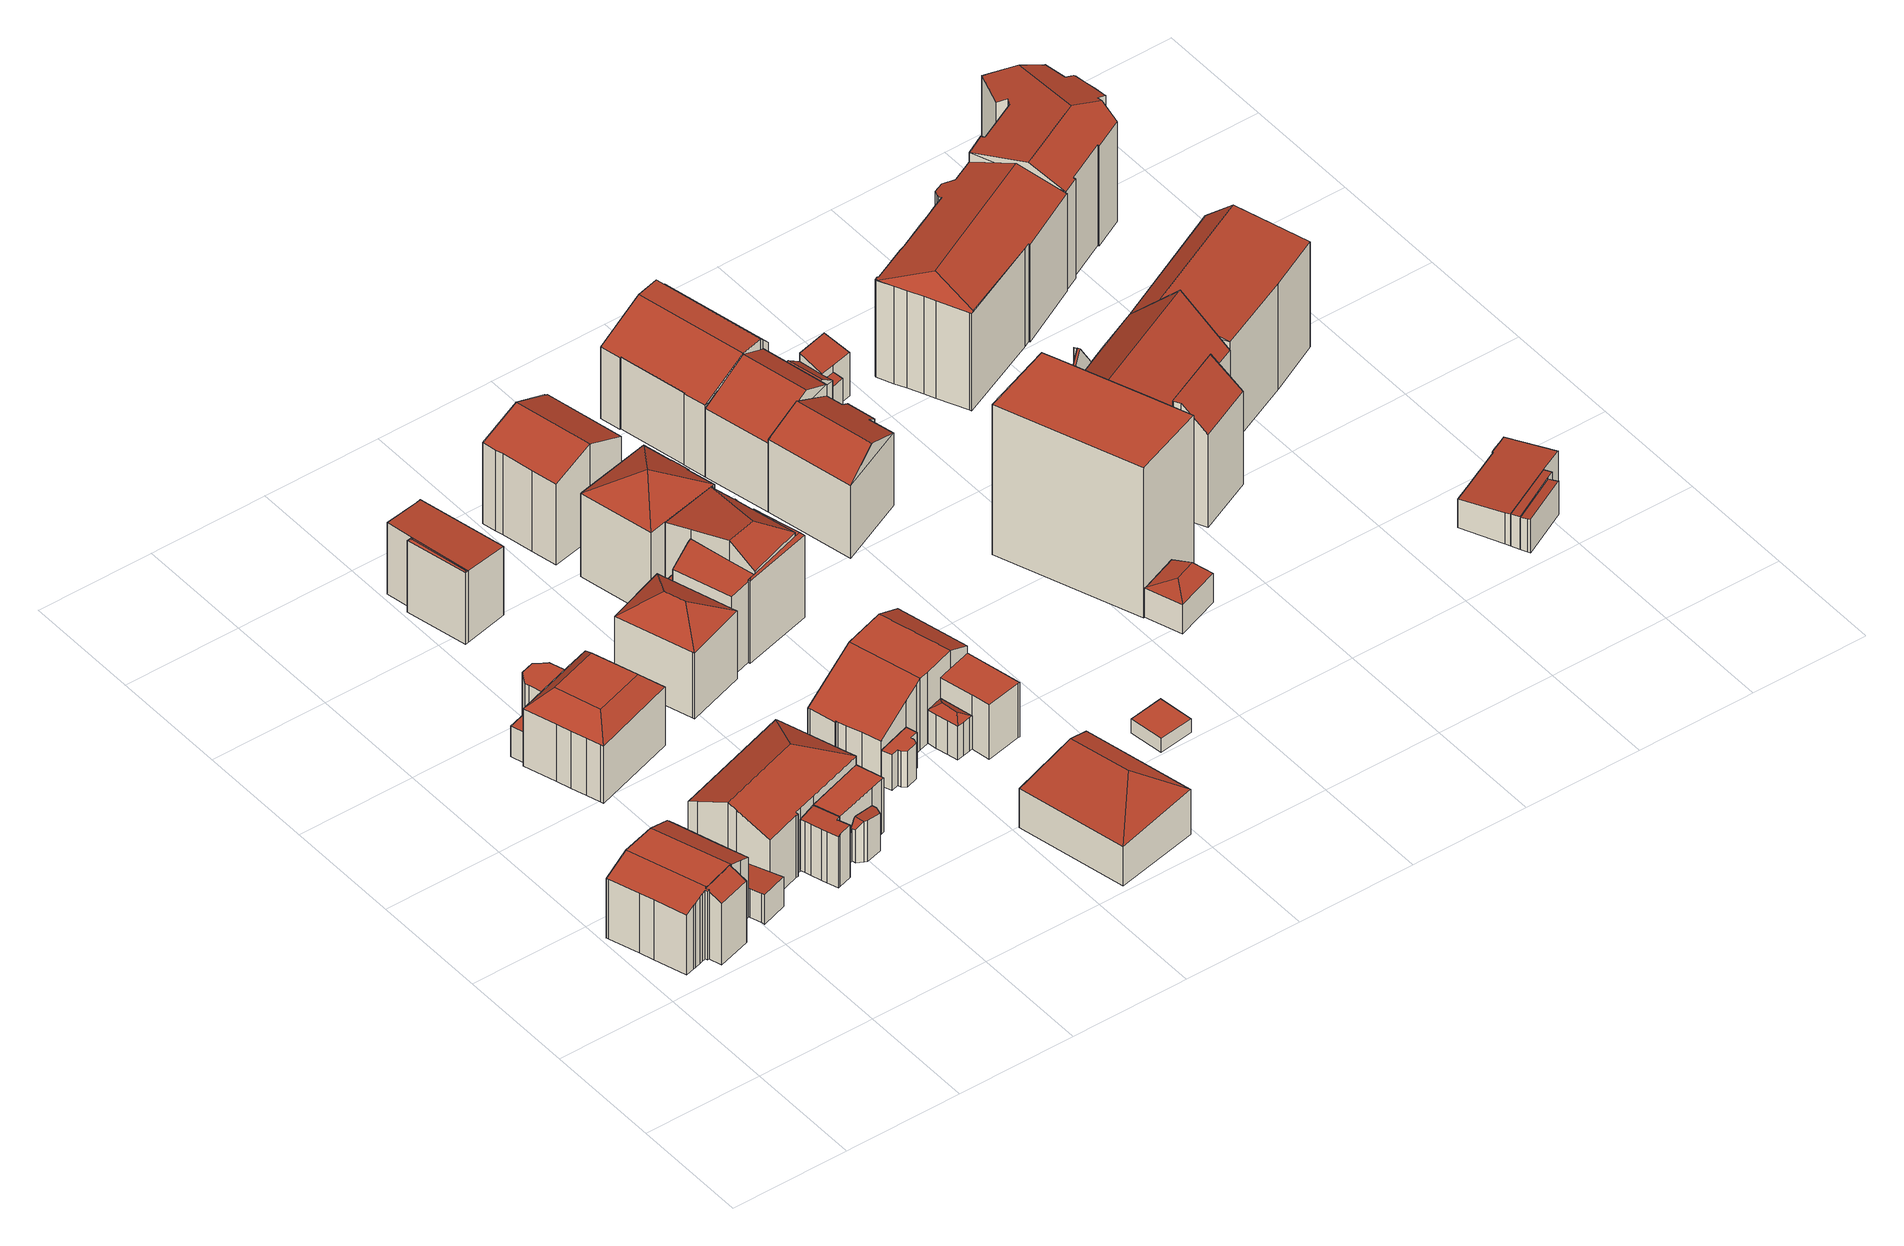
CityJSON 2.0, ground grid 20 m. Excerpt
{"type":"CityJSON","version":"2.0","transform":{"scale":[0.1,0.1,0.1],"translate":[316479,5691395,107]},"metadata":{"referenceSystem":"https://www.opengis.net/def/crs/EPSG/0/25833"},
"CityObjects":{
"building1":{"type":"Building","attributes":{"Gemeindeschluessel":14713000,"Geometrietyp2DReferenz":"3000","function":"31001_9998","roofType":"9999"},"children":["building1-1","building1-2"]},
"building1-1":{"type":"BuildingPart","attributes":{"Dachtyp_tdc":"tdcCutGableRoof","Dachneigung":1.98,"QualitaetDacherkennung":51,"Geometrietyp2DReferenz":"3000","roofType":"9999","measuredHeight":12.99},"parents":["building1"],"geometry":[{"type":"MultiSurface","lod":"2","boundaries":[[[0,1,2,3]],[[1,4,5,2]],[[4,6,7,5]],[[6,8,9,7]],[[8,10,11,9]],[[10,12,13,11]],[[12,14,15,13]],[[14,16,17,15]],[[16,18,19,17]],[[18,20,21,19]],[[20,22,23,21]],[[22,24,25,23]],[[24,26,27,25]],[[26,28,29,27]],[[28,30,31,29]],[[30,32,33,31]],[[32,34,35,33]],[[34,36,37,35]],[[18,16,14,12,10,8,6,4,1,0,38,39,40,41,42,43,44]],[[34,32,30,28,26,24,22,20]],[[44,45,36,34,20,18]],[[46,47,48,49,50,3,2,5,7,9,11,13,15,17,19,21,23,25,27,29,31,33,35,37]],[[40,39,49,48,51]],[[39,38,50,49]],[[38,0,3,50]],[[46,37,36,45,44]],[[46,44,43,42,47]],[[51,41,40]],[[48,47,42,41,51]]],"semantics":{"surfaces":[{"type":"WallSurface"},{"type":"RoofSurface"},{"type":"GroundSurface"},{"type":"ClosureSurface"}],"values":[0,0,0,0,0,0,0,0,0,0,0,0,0,0,0,0,0,0,1,1,1,2,0,0,0,3,3,0,3]}}]},
"building1-2":{"type":"BuildingPart","attributes":{"Dachtyp_tdc":"tdcPolyFlatRoof","Dachneigung":29.65,"QualitaetDacherkennung":28,"Geometrietyp2DReferenz":"3000","roofType":"2100","measuredHeight":12.96},"parents":["building1"],"geometry":[{"type":"MultiSurface","lod":"2","boundaries":[[[52,37,36]],[[52,53,54,37]],[[53,55,56,54]],[[55,51,48,56]],[[57,41,51,55,53,52,45,44,43]],[[37,54,56,48,47,46]],[[42,41,57]],[[47,48,51,41,42]],[[43,42,57]],[[36,45,52]],[[37,46,44,45,36]],[[46,47,42,43,44]]],"semantics":{"surfaces":[{"type":"WallSurface"},{"type":"RoofSurface"},{"type":"GroundSurface"},{"type":"ClosureSurface"}],"values":[0,0,0,0,1,2,0,3,0,0,3,3]}}]},
"building2":{"type":"Building","attributes":{"Dachtyp_tdc":"tdcPolyFlatRoof","Gemeindeschluessel":14713000,"Dachneigung":7.17,"QualitaetDacherkennung":53,"Geometrietyp2DReferenz":"3000","function":"31001_9998","roofType":"2100","measuredHeight":4.05},"geometry":[{"type":"MultiSurface","lod":"2","boundaries":[[[58,59,60,61]],[[59,62,27,60]],[[62,63,25,27]],[[63,58,61,25]],[[63,62,59,58]],[[61,60,27,25]]],"semantics":{"surfaces":[{"type":"WallSurface"},{"type":"RoofSurface"},{"type":"GroundSurface"}],"values":[0,0,0,0,1,2]}}]},
"building3":{"type":"Building","attributes":{"Dachtyp_tdc":"tdcPolyFlatRoof","Gemeindeschluessel":14713000,"Dachneigung":4.42,"QualitaetDacherkennung":64,"Geometrietyp2DReferenz":"3000","function":"31001_9998","roofType":"2100","measuredHeight":3.62},"geometry":[{"type":"MultiSurface","lod":"2","boundaries":[[[64,65,66,67]],[[65,68,69,66]],[[68,70,71,69]],[[70,64,67,71]],[[70,68,65,64]],[[67,66,69,71]]],"semantics":{"surfaces":[{"type":"WallSurface"},{"type":"RoofSurface"},{"type":"GroundSurface"}],"values":[0,0,0,0,1,2]}}]},
"building4":{"type":"Building","attributes":{"Dachtyp_tdc":"tdcPolyFlatRoof","Gemeindeschluessel":14713000,"Dachneigung":4.59,"QualitaetDacherkennung":72,"Geometrietyp2DReferenz":"3000","function":"31001_9998","roofType":"2100","measuredHeight":5.54},"geometry":[{"type":"MultiSurface","lod":"2","boundaries":[[[72,73,74,75]],[[73,76,77,74]],[[73,72,78,79,80,81,82,76]],[[77,83,84,85,86,87,75,74]],[[76,82,83,77]],[[82,81,84,83]],[[81,80,85,84]],[[80,79,86,85]],[[79,78,87,86]],[[78,72,75,87]]],"semantics":{"surfaces":[{"type":"WallSurface"},{"type":"RoofSurface"},{"type":"GroundSurface"}],"values":[0,0,1,2,0,0,0,0,0,0]}}]},
"building5":{"type":"Building","attributes":{"Dachtyp_tdc":"tdcPolyFlatRoof","Gemeindeschluessel":14713000,"Dachneigung":0,"QualitaetDacherkennung":44,"Geometrietyp2DReferenz":"3000","function":"31001_9998","roofType":"1000","measuredHeight":5.7},"geometry":[{"type":"MultiSurface","lod":"2","boundaries":[[[88,89,90,91]],[[89,92,93,90]],[[92,94,95,93]],[[94,96,97,95]],[[96,88,91,97]],[[96,94,92,89,88]],[[91,90,93,95,97]]],"semantics":{"surfaces":[{"type":"WallSurface"},{"type":"RoofSurface"},{"type":"GroundSurface"}],"values":[0,0,0,0,0,1,2]}}]},
"building6":{"type":"Building","attributes":{"Dachtyp_tdc":"tdcPolyFlatRoof","Gemeindeschluessel":14713000,"Dachneigung":5.41,"QualitaetDacherkennung":40,"Geometrietyp2DReferenz":"3000","function":"31001_9998","roofType":"2100","measuredHeight":9.84},"geometry":[{"type":"MultiSurface","lod":"2","boundaries":[[[98,99,100,101]],[[99,102,103,100]],[[102,104,105,103]],[[104,106,107,105]],[[106,108,109,107]],[[108,110,111,109]],[[110,112,113,111]],[[112,114,115,113]],[[114,116,117,115]],[[116,118,119,117]],[[118,98,101,119]],[[118,116,114,112,110,108,106,104,102,99,98]],[[101,100,103,105,107,109,111,113,115,117,119]]],"semantics":{"surfaces":[{"type":"WallSurface"},{"type":"RoofSurface"},{"type":"GroundSurface"}],"values":[0,0,0,0,0,0,0,0,0,0,0,1,2]}}]},
"building7":{"type":"Building","attributes":{"Dachtyp_tdc":"tdcCutTentRoof","Gemeindeschluessel":14713000,"Dachneigung":0.418,"QualitaetDacherkennung":73,"Geometrietyp2DReferenz":"3000","function":"31001_9998","roofType":"9999","measuredHeight":13.81},"geometry":[{"type":"MultiSurface","lod":"2","boundaries":[[[120,121,122,123]],[[121,124,125,122]],[[124,126,127,125]],[[126,128,129,127]],[[128,130,131,129]],[[130,132,133,131]],[[132,134,135,133]],[[134,136,137,135]],[[136,138,139,137]],[[138,140,141,139]],[[140,142,91,141]],[[142,143,97,91]],[[143,120,123,97]],[[128,126,124,144,145]],[[130,128,145,146]],[[140,138,136,134,132,130,146,147]],[[124,121,120,143,142,140,147,144]],[[147,146,145,144]],[[123,122,125,127,129,131,133,135,137,139,141,91,97]]],"semantics":{"surfaces":[{"type":"WallSurface"},{"type":"RoofSurface"},{"type":"GroundSurface"}],"values":[0,0,0,0,0,0,0,0,0,0,0,0,0,1,1,1,1,1,2]}}]},
"building8":{"type":"Building","attributes":{"Gemeindeschluessel":14713000,"Geometrietyp2DReferenz":"3000","function":"31001_9998","roofType":"9999"},"children":["building8-1","building8-2","building8-3"]},
"building8-1":{"type":"BuildingPart","attributes":{"Dachtyp_tdc":"tdcFreeFormRoof","Dachneigung":12,"QualitaetDacherkennung":4,"Geometrietyp2DReferenz":"3000","roofType":"5000","measuredHeight":7.65},"parents":["building8"],"geometry":[{"type":"MultiSurface","lod":"2","boundaries":[[[148,149,150,151]],[[152,153,154,155]],[[153,156,157,154]],[[156,158,159,157]],[[158,160,161,159]],[[160,162,163,161]],[[162,164,165,163]],[[164,148,151,165]],[[160,158,156,153,152,166]],[[166,149,148,164,162,160]],[[151,150,167,155,154,157,159,161,163,165]],[[167,150,149,166]],[[152,155,167,166]]],"semantics":{"surfaces":[{"type":"WallSurface"},{"type":"RoofSurface"},{"type":"GroundSurface"},{"type":"ClosureSurface"}],"values":[0,0,0,0,0,0,0,0,1,1,2,3,3]}}]},
"building8-2":{"type":"BuildingPart","attributes":{"Dachtyp_tdc":"tdcFreeFormRoof","Dachneigung":25.19,"QualitaetDacherkennung":29,"Geometrietyp2DReferenz":"3000","roofType":"5000","measuredHeight":14.88},"parents":["building8"],"geometry":[{"type":"MultiSurface","lod":"2","boundaries":[[[168,169,170,171]],[[169,172,173,170]],[[172,174,175,173]],[[174,176,177,175]],[[176,178,179,177]],[[178,180,181,179]],[[180,182,183,181]],[[182,184,185,183]],[[184,186,187,185]],[[186,188,189,187]],[[188,190,191,189]],[[190,192,193,191]],[[192,194,195,193]],[[194,196,197,195]],[[198,168,171,199,200]],[[194,192,190,188,201]],[[188,186,184,182,201]],[[182,180,178,176,174,172,169,168,198,196,194,201]],[[171,170,173,175,177,179,181,183,185,187,189,191,193,195,199]],[[200,197,196,198]],[[200,199,195,197]]],"semantics":{"surfaces":[{"type":"WallSurface"},{"type":"RoofSurface"},{"type":"GroundSurface"},{"type":"ClosureSurface"}],"values":[0,0,0,0,0,0,0,0,0,0,0,0,0,0,0,1,1,1,2,0,3]}}]},
"building8-3":{"type":"BuildingPart","attributes":{"Dachtyp_tdc":"tdcPolyFlatRoof","Dachneigung":0,"QualitaetDacherkennung":47,"Geometrietyp2DReferenz":"3000","roofType":"1000","measuredHeight":10.13},"parents":["building8"],"geometry":[{"type":"MultiSurface","lod":"2","boundaries":[[[202,200,199,150,149]],[[197,203,204,195]],[[203,205,206,204]],[[205,207,152,155,206]],[[207,205,203,197,200,202]],[[150,199,195,204,206,155,167]],[[195,199,200,197]],[[149,166,152,207,202]],[[149,150,167,166]],[[166,167,155,152]]],"semantics":{"surfaces":[{"type":"WallSurface"},{"type":"RoofSurface"},{"type":"GroundSurface"},{"type":"ClosureSurface"}],"values":[0,0,0,0,1,2,3,0,3,3]}}]},
"building9":{"type":"Building","attributes":{"Dachtyp_tdc":"tdcPolyFlatRoof","Gemeindeschluessel":14713000,"Dachneigung":0,"QualitaetDacherkennung":51,"Geometrietyp2DReferenz":"3000","function":"31001_9998","roofType":"1000","measuredHeight":10.09},"geometry":[{"type":"MultiSurface","lod":"2","boundaries":[[[208,209,97,123]],[[209,210,95,97]],[[210,211,212,95]],[[211,213,214,212]],[[213,215,216,214]],[[215,217,218,216]],[[217,219,220,218]],[[219,221,222,220]],[[221,208,123,222]],[[221,219,217,215,213,211,210,209,208]],[[123,97,95,212,214,216,218,220,222]]],"semantics":{"surfaces":[{"type":"WallSurface"},{"type":"RoofSurface"},{"type":"GroundSurface"}],"values":[0,0,0,0,0,0,0,0,0,1,2]}}]},
"building10":{"type":"Building","attributes":{"Dachtyp_tdc":"tdcFreeFormRoof","Gemeindeschluessel":14713000,"Dachneigung":18.76,"QualitaetDacherkennung":30,"Geometrietyp2DReferenz":"3000","function":"31001_9998","roofType":"5000","measuredHeight":6.12},"geometry":[{"type":"MultiSurface","lod":"2","boundaries":[[[223,224,225,226]],[[224,227,228,225]],[[227,229,230,228]],[[229,231,232,230]],[[231,223,226,232]],[[233,231,229]],[[227,233,229]],[[227,234,233]],[[234,227,224]],[[234,224,223]],[[233,234,223,231]],[[226,225,228,230,232]]],"semantics":{"surfaces":[{"type":"WallSurface"},{"type":"RoofSurface"},{"type":"GroundSurface"}],"values":[0,0,0,0,0,1,1,1,1,1,1,2]}}]},
"building11":{"type":"Building","attributes":{"Gemeindeschluessel":14713000,"Geometrietyp2DReferenz":"3000","function":"31001_9998","roofType":"9999"},"children":["building11-1","building11-2"]},
"building11-1":{"type":"BuildingPart","attributes":{"Dachtyp_tdc":"tdcFreeFormRoof","Dachneigung":27.28,"QualitaetDacherkennung":45,"Geometrietyp2DReferenz":"3000","roofType":"5000","measuredHeight":13.55},"parents":["building11"],"geometry":[{"type":"MultiSurface","lod":"2","boundaries":[[[235,236,237,238]],[[236,239,240,237]],[[239,241,242,240]],[[243,241,239]],[[244,243,239,236]],[[244,236,235]],[[243,244,235,241]],[[238,237,240,242]],[[238,242,241,235]]],"semantics":{"surfaces":[{"type":"WallSurface"},{"type":"RoofSurface"},{"type":"GroundSurface"},{"type":"ClosureSurface"}],"values":[0,0,0,1,1,1,1,2,3]}}]},
"building11-2":{"type":"BuildingPart","attributes":{"Dachtyp_tdc":"tdcPolyFlatRoof","Dachneigung":4.17,"QualitaetDacherkennung":55,"Geometrietyp2DReferenz":"3000","roofType":"2100","measuredHeight":13.34},"parents":["building11"],"geometry":[{"type":"MultiSurface","lod":"2","boundaries":[[[245,246,242,241]],[[245,247,248,246]],[[247,249,250,248]],[[249,251,252,250]],[[251,235,238,252]],[[251,249,247,245,241,235]],[[238,242,246,248,250,252]],[[241,242,238,235]]],"semantics":{"surfaces":[{"type":"WallSurface"},{"type":"RoofSurface"},{"type":"GroundSurface"},{"type":"ClosureSurface"}],"values":[0,0,0,0,0,1,2,3]}}]},
"building12":{"type":"Building","attributes":{"Dachtyp_tdc":"tdcHipRoof","Gemeindeschluessel":14713000,"Dachneigung":34.75,"QualitaetDacherkennung":50,"Geometrietyp2DReferenz":"3000","function":"31001_9998","roofType":"3200","measuredHeight":15.74},"geometry":[{"type":"MultiSurface","lod":"2","boundaries":[[[253,254,255,256]],[[254,257,258,255]],[[257,259,260,258]],[[259,261,262,260]],[[261,263,264,262]],[[263,265,266,264]],[[265,253,256,266]],[[261,259,267]],[[253,265,268]],[[259,257,254,253,268,267]],[[265,263,261,267,268]],[[256,255,258,260,262,264,266]]],"semantics":{"surfaces":[{"type":"WallSurface"},{"type":"RoofSurface"},{"type":"GroundSurface"}],"values":[0,0,0,0,0,0,0,1,1,1,1,2]}}]},
"building13":{"type":"Building","attributes":{"Gemeindeschluessel":14713000,"Geometrietyp2DReferenz":"3000","function":"31001_9998","roofType":"9999"},"children":["building13-1","building13-2"]},
"building13-1":{"type":"BuildingPart","attributes":{"Dachtyp_tdc":"tdcPolyFlatRoof","Dachneigung":0,"QualitaetDacherkennung":39,"Geometrietyp2DReferenz":"3000","roofType":"1000","measuredHeight":6.63},"parents":["building13"],"geometry":[{"type":"MultiSurface","lod":"2","boundaries":[[[269,270,271,272]],[[270,273,274,271]],[[273,275,276,274]],[[275,277,278,276]],[[277,279,280,278]],[[279,281,282,280]],[[281,283,284,282]],[[283,285,286,284]],[[285,287,288,286]],[[287,285,283,281,279,277,275,273,270,269]],[[272,271,274,276,278,280,282,284,286,288]],[[272,288,287,269]]],"semantics":{"surfaces":[{"type":"WallSurface"},{"type":"RoofSurface"},{"type":"GroundSurface"},{"type":"ClosureSurface"}],"values":[0,0,0,0,0,0,0,0,0,1,2,3]}}]},
"building13-2":{"type":"BuildingPart","attributes":{"Dachtyp_tdc":"tdcCutGableRoof","Dachneigung":27.9,"QualitaetDacherkennung":28,"Geometrietyp2DReferenz":"3000","roofType":"9999","measuredHeight":13.42},"parents":["building13"],"geometry":[{"type":"MultiSurface","lod":"2","boundaries":[[[289,290,269,272,291]],[[292,293,294,288,287]],[[293,295,296,294]],[[295,297,298,296]],[[297,299,300,298]],[[299,301,302,300]],[[301,303,304,302]],[[303,305,306,304]],[[305,307,308,306]],[[307,309,310,308]],[[309,311,312,310]],[[311,313,314,312]],[[313,315,316,314]],[[315,317,318,316]],[[317,319,320,318]],[[319,289,291,320]],[[307,305,303,301,299,297,295,293,292,290,289,319]],[[315,313,311,309]],[[319,317,315,309,307]],[[291,272,288,294,296,298,300,302,304,306,308,310,312,314,316,318,320]],[[292,287,269,290]],[[287,288,272,269]]],"semantics":{"surfaces":[{"type":"WallSurface"},{"type":"RoofSurface"},{"type":"GroundSurface"},{"type":"ClosureSurface"}],"values":[0,0,0,0,0,0,0,0,0,0,0,0,0,0,0,0,1,1,1,2,0,3]}}]},
"building14":{"type":"Building","attributes":{"Dachtyp_tdc":"tdcHipAndGableRoof","Gemeindeschluessel":14713000,"Dachneigung":10.19,"QualitaetDacherkennung":15,"Geometrietyp2DReferenz":"3000","function":"31001_9998","roofType":"5000","measuredHeight":9.3},"geometry":[{"type":"MultiSurface","lod":"2","boundaries":[[[321,322,323,324]],[[322,325,326,323]],[[325,327,328,326]],[[327,321,324,328]],[[325,322,329]],[[321,327,330]],[[322,321,330,329]],[[327,325,329,330]],[[324,323,326,328]]],"semantics":{"surfaces":[{"type":"WallSurface"},{"type":"RoofSurface"},{"type":"GroundSurface"}],"values":[0,0,0,0,1,0,1,1,2]}}]},
"building15":{"type":"Building","attributes":{"Gemeindeschluessel":14713000,"Geometrietyp2DReferenz":"3000","function":"31001_9998","roofType":"9999"},"children":["building15-1","building15-2"]},
"building15-1":{"type":"BuildingPart","attributes":{"Dachtyp_tdc":"tdcFreeFormRoof","Dachneigung":33.8,"QualitaetDacherkennung":26,"Geometrietyp2DReferenz":"3000","roofType":"5000","measuredHeight":7.21},"parents":["building15"],"geometry":[{"type":"MultiSurface","lod":"2","boundaries":[[[331,332,333,334]],[[332,335,336,333]],[[335,337,338,336]],[[337,339,340,338]],[[341,342,343,344]],[[342,345,346,343]],[[345,331,334,346]],[[341,339,347,348]],[[339,337,347]],[[337,335,332,331,348,347]],[[331,345,342,341,348]],[[334,333,336,338,340,344,343,346]],[[344,340,339,341]]],"semantics":{"surfaces":[{"type":"WallSurface"},{"type":"RoofSurface"},{"type":"GroundSurface"},{"type":"ClosureSurface"}],"values":[0,0,0,0,0,0,0,1,1,1,1,2,3]}}]},
"building15-2":{"type":"BuildingPart","attributes":{"Dachtyp_tdc":"tdcPolyFlatRoof","Dachneigung":0,"QualitaetDacherkennung":55,"Geometrietyp2DReferenz":"3000","roofType":"1000","measuredHeight":10.14},"parents":["building15"],"geometry":[{"type":"MultiSurface","lod":"2","boundaries":[[[349,350,351,352]],[[350,353,354,351]],[[353,355,356,354]],[[355,357,341,344,356]],[[358,349,352,340,339]],[[358,357,355,353,350,349]],[[352,351,354,356,344,340]],[[339,341,357,358]],[[339,340,344,341]]],"semantics":{"surfaces":[{"type":"WallSurface"},{"type":"RoofSurface"},{"type":"GroundSurface"},{"type":"ClosureSurface"}],"values":[0,0,0,0,0,1,2,0,3]}}]},
"building16":{"type":"Building","attributes":{"Gemeindeschluessel":14713000,"Geometrietyp2DReferenz":"3000","function":"31001_9998","roofType":"9999"},"children":["building16-1","building16-2","building16-3","building16-4","building16-5"]},
"building16-1":{"type":"BuildingPart","attributes":{"Dachtyp_tdc":"tdcHipAndGableRoof","Dachneigung":16.3,"QualitaetDacherkennung":40,"Geometrietyp2DReferenz":"3000","roofType":"5000","measuredHeight":18.82},"parents":["building16"],"geometry":[{"type":"MultiSurface","lod":"2","boundaries":[[[359,360,361,362,363]],[[364,365,366,367]],[[364,368,369,367]],[[368,370,371,369]],[[370,372,373,371]],[[372,374,375,373]],[[374,376,377,378,375]],[[379,376,374,372,370,368,364,365,364,380]],[[364,360,359,381,380]],[[381,382,379,380]],[[362,361,367,366,367,369,371,373,375,378,383,384,385]],[[367,361,360,364]],[[386,377,376,379]],[[386,383,378,377]],[[382,387,386,379]],[[387,388,384,383,386]],[[389,388,387,382,381]],[[385,384,388,389]],[[359,363,389,381]],[[385,389,363,362]]],"semantics":{"surfaces":[{"type":"WallSurface"},{"type":"RoofSurface"},{"type":"GroundSurface"},{"type":"ClosureSurface"}],"values":[0,0,0,0,0,0,0,1,1,1,2,3,0,3,0,3,0,3,0,3]}}]},
"building16-2":{"type":"BuildingPart","attributes":{"Dachtyp_tdc":"tdcPolyFlatRoof","Dachneigung":0,"QualitaetDacherkennung":1,"Geometrietyp2DReferenz":"3000","roofType":"1000","measuredHeight":11.44},"parents":["building16"],"geometry":[{"type":"MultiSurface","lod":"2","boundaries":[[[390,391,392,393]],[[391,394,395,392]],[[394,396,397,395]],[[396,398,399,397]],[[398,396,394,391,390]],[[393,392,395,397,399]],[[393,399,398,390]]],"semantics":{"surfaces":[{"type":"WallSurface"},{"type":"RoofSurface"},{"type":"GroundSurface"},{"type":"ClosureSurface"}],"values":[0,0,0,0,1,2,3]}}]},
"building16-3":{"type":"BuildingPart","attributes":{"Dachtyp_tdc":"tdcPolyFlatRoof","Dachneigung":0,"QualitaetDacherkennung":15,"Geometrietyp2DReferenz":"3000","roofType":"1000","measuredHeight":15.01},"parents":["building16"],"geometry":[{"type":"MultiSurface","lod":"2","boundaries":[[[400,401,402,403]],[[401,404,390,393,402]],[[405,363,362,399,398]],[[405,404,401,400,388,389,363]],[[362,385,384,403,402,393,399]],[[384,385,389,388]],[[385,362,363,389]],[[384,388,400,403]],[[398,390,404,405]],[[398,399,393,390]]],"semantics":{"surfaces":[{"type":"WallSurface"},{"type":"RoofSurface"},{"type":"GroundSurface"},{"type":"ClosureSurface"}],"values":[0,0,0,1,2,3,3,3,0,3]}}]},
"building16-4":{"type":"BuildingPart","attributes":{"Dachtyp_tdc":"tdcFreeFormRoof","Dachneigung":51.37,"QualitaetDacherkennung":30,"Geometrietyp2DReferenz":"3000","roofType":"5000","measuredHeight":15.9},"parents":["building16"],"geometry":[{"type":"MultiSurface","lod":"2","boundaries":[[[406,407,400,403,408]],[[377,409,410,378]],[[409,411,412,410]],[[411,406,408,412]],[[413,414,411,409]],[[413,409,377]],[[414,413,377,386]],[[415,414,386,387,407]],[[415,407,406]],[[414,415,406,411]],[[408,403,384,383,378,410,412]],[[388,400,407,387]],[[383,384,388,387,386]],[[388,384,403,400]],[[378,383,386,377]]],"semantics":{"surfaces":[{"type":"WallSurface"},{"type":"RoofSurface"},{"type":"GroundSurface"},{"type":"ClosureSurface"}],"values":[0,0,0,0,1,1,1,1,1,1,2,0,3,3,3]}}]},
"building16-5":{"type":"BuildingPart","attributes":{"Dachtyp_tdc":"tdcTentRoof","Dachneigung":28.57,"QualitaetDacherkennung":69,"Geometrietyp2DReferenz":"3000","roofType":"3500","measuredHeight":19.18},"parents":["building16"],"geometry":[{"type":"MultiSurface","lod":"2","boundaries":[[[416,417,418,419]],[[417,420,421,418]],[[420,422,423,421]],[[422,424,425,423]],[[424,426,427,425]],[[426,428,429,427]],[[428,430,366,429]],[[430,365,366]],[[431,361,360]],[[431,432,433,361]],[[432,434,435,433]],[[434,416,419,435]],[[417,416,434,436]],[[428,426,424,422,420,417,436]],[[432,431,430,428,436]],[[434,432,436]],[[419,418,421,423,425,427,429,366,367,361,433,435]],[[360,364,365,430,431]],[[360,361,367,364]],[[367,366,365,364]]],"semantics":{"surfaces":[{"type":"WallSurface"},{"type":"RoofSurface"},{"type":"GroundSurface"},{"type":"ClosureSurface"}],"values":[0,0,0,0,0,0,0,0,0,0,0,0,1,1,1,1,2,0,3,3]}}]},
"building17":{"type":"Building","attributes":{"Dachtyp_tdc":"tdcGableRoof","Gemeindeschluessel":14713000,"Dachneigung":21.09,"QualitaetDacherkennung":55,"Geometrietyp2DReferenz":"3000","function":"31001_9998","roofType":"3100","measuredHeight":17.83},"geometry":[{"type":"MultiSurface","lod":"2","boundaries":[[[437,438,439,440]],[[438,441,442,439]],[[441,443,444,442]],[[443,445,446,444]],[[445,447,448,446]],[[447,449,450,448]],[[449,451,452,450]],[[451,453,454,452]],[[453,455,456,454]],[[455,457,458,456]],[[457,437,440,458]],[[453,451,449,447,445,443]],[[443,441,438,437,457,455,453]],[[440,439,442,444,446,448,450,452,454,456,458]]],"semantics":{"surfaces":[{"type":"WallSurface"},{"type":"RoofSurface"},{"type":"GroundSurface"}],"values":[0,0,0,0,0,0,0,0,0,0,0,1,1,2]}}]},
"building18":{"type":"Building","attributes":{"Dachtyp_tdc":"tdcPolyFlatRoof","Gemeindeschluessel":14713000,"Dachneigung":0,"QualitaetDacherkennung":88,"Geometrietyp2DReferenz":"3000","function":"31001_9998","roofType":"1000","measuredHeight":2.59},"geometry":[{"type":"MultiSurface","lod":"2","boundaries":[[[459,460,461,462]],[[460,463,464,461]],[[463,465,466,464]],[[465,459,462,466]],[[465,463,460,459]],[[462,461,464,466]]],"semantics":{"surfaces":[{"type":"WallSurface"},{"type":"RoofSurface"},{"type":"GroundSurface"}],"values":[0,0,0,0,1,2]}}]},
"building19":{"type":"Building","attributes":{"Dachtyp_tdc":"tdcFreeFormRoof","Gemeindeschluessel":14713000,"Dachneigung":26.69,"QualitaetDacherkennung":45,"Geometrietyp2DReferenz":"3000","function":"31001_9998","roofType":"5000","measuredHeight":16.65},"geometry":[{"type":"MultiSurface","lod":"2","boundaries":[[[467,468,469,470]],[[468,471,472,469]],[[471,473,474,472]],[[473,475,476,474]],[[475,477,478,476]],[[477,479,480,478]],[[479,481,482,480]],[[481,483,484,482]],[[483,467,470,484]],[[481,485,486,483]],[[485,479,477,475,473,471,468,467,486]],[[481,479,485]],[[467,483,486]],[[470,469,472,474,476,478,480,482,484]]],"semantics":{"surfaces":[{"type":"WallSurface"},{"type":"RoofSurface"},{"type":"GroundSurface"}],"values":[0,0,0,0,0,0,0,0,0,1,1,0,0,2]}}]},
"building20":{"type":"Building","attributes":{"Dachtyp_tdc":"tdcGableRoof","Gemeindeschluessel":14713000,"Dachneigung":29.22,"QualitaetDacherkennung":64,"Geometrietyp2DReferenz":"3000","function":"31001_9998","roofType":"3100","measuredHeight":17.35},"geometry":[{"type":"MultiSurface","lod":"2","boundaries":[[[487,488,470,489]],[[488,490,484,470]],[[490,491,492,484]],[[491,487,489,492]],[[490,488,493]],[[487,491,494]],[[488,487,494,493]],[[491,490,493,494]],[[489,470,484,492]]],"semantics":{"surfaces":[{"type":"WallSurface"},{"type":"RoofSurface"},{"type":"GroundSurface"}],"values":[0,0,0,0,0,0,1,1,2]}}]},
"building21":{"type":"Building","attributes":{"Dachtyp_tdc":"tdcFreeFormRoof","Gemeindeschluessel":14713000,"Dachneigung":27.8,"QualitaetDacherkennung":57,"Geometrietyp2DReferenz":"3000","function":"31001_9998","roofType":"5000","measuredHeight":17.81},"geometry":[{"type":"MultiSurface","lod":"2","boundaries":[[[495,496,497,498]],[[496,499,500,497]],[[499,501,489,500]],[[501,502,503,489]],[[502,504,505,503]],[[504,506,492,505]],[[506,507,508,492]],[[507,509,510,508]],[[509,511,512,510]],[[511,513,514,512]],[[513,515,516,514]],[[515,517,518,516]],[[517,519,520,518]],[[519,495,498,520]],[[521,522,523,524,525,526]],[[506,527,528,515,513,529,530,507]],[[527,526,525,528]],[[517,515,528]],[[496,495,524,523]],[[499,496,523,522]],[[501,499,522,521]],[[502,501,521,526]],[[504,527,506]],[[504,502,526,527]],[[509,507,530]],[[511,509,530,529]],[[511,529,513]],[[495,519,525,524]],[[519,517,528,525]],[[498,497,500,489,503,505,492,508,510,512,514,516,518,520]]],"semantics":{"surfaces":[{"type":"WallSurface"},{"type":"RoofSurface"},{"type":"GroundSurface"}],"values":[0,0,0,0,0,0,0,0,0,0,0,0,0,0,1,1,1,0,0,0,0,0,0,0,0,0,0,0,0,2]}}]},
"building22":{"type":"Building","attributes":{"Gemeindeschluessel":14713000,"Dachneigung":77.04,"Dachorientierung":69.56,"MittlereTraufHoehe":112.97,"QualitaetDacherkennung":80,"ObjektHoehe":6.05,"BodenHoehe":107.54,"Geometrietyp2DReferenz":"3000","AbsoluteHoehe":113.59,"Dachflaeche":50.34,"function":"31001_9998","roofType":"5000","measuredHeight":6.05,"storeysAboveGround":2},"geometry":[{"type":"MultiSurface","lod":"2","boundaries":[[[531,532,533,534]],[[532,535,536,533]],[[535,537,538,536]],[[537,539,540,538]],[[539,541,542,540]],[[541,531,534,542]],[[543,537,535,532,531]],[[543,531,541]],[[543,541,539,537]],[[534,533,536,538,540,542]]],"semantics":{"surfaces":[{"type":"WallSurface"},{"type":"RoofSurface"},{"type":"GroundSurface"}],"values":[0,0,0,0,0,0,1,1,1,2]}}]},
"building23":{"type":"Building","attributes":{"Dachtyp_tdc":"tdcPolyFlatRoof","Gemeindeschluessel":14713000,"Dachneigung":0,"QualitaetDacherkennung":65,"Geometrietyp2DReferenz":"3000","function":"31001_9998","roofType":"1000","measuredHeight":27.89},"geometry":[{"type":"MultiSurface","lod":"2","boundaries":[[[544,545,546,547]],[[545,548,549,546]],[[548,550,551,549]],[[550,552,553,551]],[[552,554,555,553]],[[554,544,547,555]],[[554,552,550,548,545,544]],[[547,546,549,551,553,555]]],"semantics":{"surfaces":[{"type":"WallSurface"},{"type":"RoofSurface"},{"type":"GroundSurface"}],"values":[0,0,0,0,0,0,1,2]}}]},
"building24":{"type":"Building","attributes":{"Gemeindeschluessel":14713000,"Geometrietyp2DReferenz":"3000","function":"31001_9998","roofType":"9999"},"children":["building24-1","building24-2"]},
"building24-1":{"type":"BuildingPart","attributes":{"Dachtyp_tdc":"tdcGableRoof","Dachneigung":37.23,"QualitaetDacherkennung":61,"Geometrietyp2DReferenz":"3000","roofType":"3100","measuredHeight":9.6},"parents":["building24"],"geometry":[{"type":"MultiSurface","lod":"2","boundaries":[[[556,557,558,559]],[[560,561,562,563]],[[561,564,565,562]],[[564,566,567,565]],[[566,556,559,567]],[[568,569,570,571,572]],[[557,571,570,573,574]],[[557,574,560]],[[560,574,573,561]],[[561,573,570,569,564]],[[556,572,571,557]],[[566,568,572,556]],[[564,569,568,566]],[[559,558,563,562,565,567]],[[563,558,557,560]]],"semantics":{"surfaces":[{"type":"WallSurface"},{"type":"RoofSurface"},{"type":"GroundSurface"},{"type":"ClosureSurface"}],"values":[0,0,0,0,0,1,1,0,0,0,0,0,0,2,3]}}]},
"building24-2":{"type":"BuildingPart","attributes":{"Dachtyp_tdc":"tdcPolyFlatRoof","Dachneigung":17.03,"QualitaetDacherkennung":48,"Geometrietyp2DReferenz":"3000","roofType":"2100","measuredHeight":9.4},"parents":["building24"],"geometry":[{"type":"MultiSurface","lod":"2","boundaries":[[[575,576,577,578]],[[576,579,560,563,577]],[[580,581,582,558,557]],[[581,575,578,582]],[[581,580,579,576,575]],[[578,577,563,558,582]],[[557,560,579,580]],[[557,558,563,560]]],"semantics":{"surfaces":[{"type":"WallSurface"},{"type":"RoofSurface"},{"type":"GroundSurface"},{"type":"ClosureSurface"}],"values":[0,0,0,0,1,2,0,3]}}]},
"building25":{"type":"Building","attributes":{"Dachtyp_tdc":"tdcPolyFlatRoof","Gemeindeschluessel":14713000,"Dachneigung":11.1,"QualitaetDacherkennung":32,"Geometrietyp2DReferenz":"3000","function":"31001_9998","roofType":"2100","measuredHeight":6.71},"geometry":[{"type":"MultiSurface","lod":"2","boundaries":[[[583,584,585,586]],[[584,587,588,585]],[[587,589,590,588]],[[589,583,586,590]],[[589,587,584,583]],[[586,585,588,590]]],"semantics":{"surfaces":[{"type":"WallSurface"},{"type":"RoofSurface"},{"type":"GroundSurface"}],"values":[0,0,0,0,1,2]}}]},
"building26":{"type":"Building","attributes":{"name":"Deutsches Zentrum für barrierefreies Lesen","Gemeindeschluessel":14713000,"Geometrietyp2DReferenz":"3000","function":"31001_9998","roofType":"9999"},"children":["building26-1","building26-2","building26-3"]},
"building26-1":{"type":"BuildingPart","attributes":{"Dachtyp_tdc":"tdcFreeFormRoof","Dachneigung":55.95,"QualitaetDacherkennung":2,"Geometrietyp2DReferenz":"3000","roofType":"5000","measuredHeight":23.46},"parents":["building26"],"geometry":[{"type":"MultiSurface","lod":"2","boundaries":[[[591,592,593,594]],[[592,595,596,593]],[[597,598,599,600]],[[598,601,602,599]],[[601,591,594,602]],[[597,603,604,605,598]],[[592,591,601,605,604,606,595]],[[601,598,605]],[[594,593,596,600,599,602]],[[597,600,596,595]],[[606,604,603]],[[595,606,603,597]]],"semantics":{"surfaces":[{"type":"WallSurface"},{"type":"RoofSurface"},{"type":"GroundSurface"},{"type":"ClosureSurface"}],"values":[0,0,0,0,0,1,1,0,2,3,0,3]}}]},
"building26-2":{"type":"BuildingPart","attributes":{"Dachtyp_tdc":"tdcGableRoof","Dachneigung":44.35,"QualitaetDacherkennung":55,"Geometrietyp2DReferenz":"3000","roofType":"3100","measuredHeight":26.07},"parents":["building26"],"geometry":[{"type":"MultiSurface","lod":"2","boundaries":[[[607,608,609,610]],[[608,611,612,609]],[[611,613,597,600,612]],[[614,615,616,596,595]],[[615,617,618,616]],[[617,619,620,618]],[[619,621,622,620]],[[621,623,624,622]],[[617,615,614,606,603,613,611]],[[611,608,607,625,623,621,619,617]],[[624,626,610,609,612,600,596,616,618,620,622]],[[626,624,623,625]],[[607,610,626,625]],[[614,595,606]],[[603,597,613]],[[595,596,600,597]],[[606,595,597,603]]],"semantics":{"surfaces":[{"type":"WallSurface"},{"type":"RoofSurface"},{"type":"GroundSurface"},{"type":"ClosureSurface"}],"values":[0,0,0,0,0,0,0,0,1,1,2,3,3,0,0,3,3]}}]},
"building26-3":{"type":"BuildingPart","attributes":{"Dachtyp_tdc":"tdcPolyFlatRoof","Dachneigung":43.33,"QualitaetDacherkennung":45,"Geometrietyp2DReferenz":"3000","roofType":"2100","measuredHeight":22.17},"parents":["building26"],"geometry":[{"type":"MultiSurface","lod":"2","boundaries":[[[627,628,629,624,623]],[[628,630,631,629]],[[630,632,633,631]],[[632,634,607,610,633]],[[634,632,630,628,627,635]],[[626,624,629,631,633,610]],[[623,625,635,627]],[[623,624,626,625]],[[625,607,634,635]],[[625,626,610,607]]],"semantics":{"surfaces":[{"type":"WallSurface"},{"type":"RoofSurface"},{"type":"GroundSurface"},{"type":"ClosureSurface"}],"values":[0,0,0,0,1,2,0,3,0,3]}}]},
"building27":{"type":"Building","attributes":{"Dachtyp_tdc":"tdcFreeFormRoof","Gemeindeschluessel":14713000,"Dachneigung":19.37,"QualitaetDacherkennung":72,"Geometrietyp2DReferenz":"3000","function":"31001_9998","roofType":"5000","measuredHeight":20.86},"geometry":[{"type":"MultiSurface","lod":"2","boundaries":[[[636,637,638,639]],[[637,640,641,638]],[[640,642,643,641]],[[642,644,645,643]],[[644,646,647,645]],[[646,648,649,647]],[[648,650,651,649]],[[650,652,653,651]],[[652,654,655,653]],[[654,656,657,655]],[[656,658,659,657]],[[658,660,661,659]],[[660,662,663,661]],[[662,664,665,663]],[[664,666,667,665]],[[666,668,669,667]],[[668,670,671,669]],[[670,672,673,671]],[[672,674,675,673]],[[674,676,677,675]],[[676,678,679,677]],[[678,680,681,679]],[[680,682,683,681]],[[682,684,685,683]],[[684,686,687,685]],[[686,688,689,687]],[[688,690,691,689]],[[690,636,639,691]],[[680,678,692,693,694,688,686,684,682]],[[670,668,695,693,692,676,674,672]],[[695,666,664,662,660,658,656,654,652,650,648,646,644,642,640,637,636,690,694,693]],[[678,676,692]],[[690,688,694]],[[668,666,695]],[[639,638,641,643,645,647,649,651,653,655,657,659,661,663,665,667,669,671,673,675,677,679,681,683,685,687,689,691]]],"semantics":{"surfaces":[{"type":"WallSurface"},{"type":"RoofSurface"},{"type":"GroundSurface"}],"values":[0,0,0,0,0,0,0,0,0,0,0,0,0,0,0,0,0,0,0,0,0,0,0,0,0,0,0,0,1,1,1,0,0,0,2]}}]},
"building28":{"type":"Building","attributes":{"Dachtyp_tdc":"tdcFreeFormRoof","Gemeindeschluessel":14713000,"Dachneigung":10.1,"QualitaetDacherkennung":33,"Geometrietyp2DReferenz":"3000","function":"31001_9998","roofType":"5000","measuredHeight":21.78},"geometry":[{"type":"MultiSurface","lod":"2","boundaries":[[[615,696,697,698]],[[696,699,700,697]],[[699,701,702,700]],[[701,703,704,702]],[[703,615,698,704]],[[705,706,696,615]],[[699,706,705,703,701]],[[699,696,706]],[[615,703,705]],[[698,697,700,702,704]]],"semantics":{"surfaces":[{"type":"WallSurface"},{"type":"RoofSurface"},{"type":"GroundSurface"}],"values":[0,0,0,0,0,1,1,0,0,2]}}]},
"building29":{"type":"Building","attributes":{"Gemeindeschluessel":14713000,"Geometrietyp2DReferenz":"3000","function":"31001_9998","roofType":"9999"},"children":["building29-1","building29-2","building29-3"]},
"building29-1":{"type":"BuildingPart","attributes":{"Dachtyp_tdc":"tdcPolyFlatRoof","Dachneigung":4.29,"QualitaetDacherkennung":51,"Geometrietyp2DReferenz":"3000","roofType":"2100","measuredHeight":5.94},"parents":["building29"],"geometry":[{"type":"MultiSurface","lod":"2","boundaries":[[[707,708,709,710,711]],[[712,713,714,715,716]],[[717,707,711,718]],[[717,713,712,708,707]],[[711,710,715,714,718]],[[716,709,708,712]],[[716,715,710,709]],[[718,714,713,717]]],"semantics":{"surfaces":[{"type":"WallSurface"},{"type":"RoofSurface"},{"type":"GroundSurface"},{"type":"ClosureSurface"}],"values":[0,0,0,1,2,0,3,3]}}]},
"building29-2":{"type":"BuildingPart","attributes":{"Dachtyp_tdc":"tdcPolyFlatRoof","Dachneigung":9.64,"QualitaetDacherkennung":53,"Geometrietyp2DReferenz":"3000","roofType":"2100","measuredHeight":6.18},"parents":["building29"],"geometry":[{"type":"MultiSurface","lod":"2","boundaries":[[[709,719,720,710]],[[719,721,722,720]],[[721,723,724,722]],[[723,725,726,724]],[[725,716,715,726]],[[725,723,721,719,709,716]],[[715,710,720,722,724,726]],[[709,710,715,716]]],"semantics":{"surfaces":[{"type":"WallSurface"},{"type":"RoofSurface"},{"type":"GroundSurface"},{"type":"ClosureSurface"}],"values":[0,0,0,0,0,1,2,3]}}]},
"building29-3":{"type":"BuildingPart","attributes":{"Dachtyp_tdc":"tdcPolyFlatRoof","Dachneigung":3.74,"QualitaetDacherkennung":73,"Geometrietyp2DReferenz":"3000","roofType":"2100","measuredHeight":5.84},"parents":["building29"],"geometry":[{"type":"MultiSurface","lod":"2","boundaries":[[[727,717,718,728]],[[729,730,714,713]],[[729,731,732,730]],[[731,733,734,732]],[[733,735,736,734]],[[735,737,738,736]],[[737,739,740,738]],[[739,741,742,740]],[[741,743,744,742]],[[743,727,728,744]],[[743,741,739,737,735,733,731,729,713,717,727]],[[728,718,714,730,732,734,736,738,740,742,744]],[[713,714,718,717]]],"semantics":{"surfaces":[{"type":"WallSurface"},{"type":"RoofSurface"},{"type":"GroundSurface"},{"type":"ClosureSurface"}],"values":[0,0,0,0,0,0,0,0,0,0,1,2,3]}}]},
"building30":{"type":"Building","attributes":{"Dachtyp_tdc":"tdcFreeFormRoof","Gemeindeschluessel":14713000,"Dachneigung":11.05,"QualitaetDacherkennung":38,"Geometrietyp2DReferenz":"3000","function":"31001_9998","roofType":"5000","measuredHeight":21.71},"geometry":[{"type":"MultiSurface","lod":"2","boundaries":[[[745,746,747,748]],[[746,749,750,747]],[[749,751,752,750]],[[751,753,754,752]],[[753,755,756,754]],[[755,757,758,756]],[[757,759,760,758]],[[759,761,669,760]],[[761,762,667,669]],[[762,763,764,667]],[[763,765,766,764]],[[765,767,768,766]],[[767,769,770,768]],[[769,771,772,770]],[[771,773,774,772]],[[773,775,776,774]],[[775,777,778,776]],[[777,779,780,778]],[[779,781,782,780]],[[781,783,784,782]],[[783,785,786,784]],[[785,745,748,786]],[[746,745,785,783,781,779,777,775,787,788,789,749]],[[788,787,773,771,769,767,765,763,762,790]],[[757,755,753,751,789,788,790,761,759]],[[751,749,789]],[[775,773,787]],[[762,761,790]],[[748,747,750,752,754,756,758,760,669,667,764,766,768,770,772,774,776,778,780,782,784,786]]],"semantics":{"surfaces":[{"type":"WallSurface"},{"type":"RoofSurface"},{"type":"GroundSurface"}],"values":[0,0,0,0,0,0,0,0,0,0,0,0,0,0,0,0,0,0,0,0,0,0,1,1,1,0,0,0,2]}}]}
},
"vertices":[
[83,240,129],[78,238,128],[78,238,4],[83,240,4],[68,235,123],[68,235,4],[64,234,122],[64,234,4],[48,230,115],[48,230,4],[32,283,116],[32,283,4],[24,307,115],[24,307,4],[8,357,115],[8,357,4],[7,361,115],[7,361,4],[52,375,134],[52,375,4],[110,393,132],[110,393,4],[149,406,116],[149,406,4],[150,403,116],[150,403,4],[155,387,116],[155,387,4],[174,323,117],[174,323,4],[191,274,116],[191,274,4],[173,268,124],[173,268,4],[152,262,132],[152,262,4],[148,261,132],[148,261,4],[89,241,132],[91,237,132],[94,238,133],[92,242,133],[92,243,133],[93,244,134],[94,244,134],[102,246,134],[94,244,4],[92,243,4],[94,238,4],[91,237,4],[89,241,4],[94,238,130],
[148,261,134],[157,234,118],[157,234,4],[100,217,118],[100,217,4],[92,243,134],
[194,417,45],[199,401,43],[199,401,4],[194,417,4],[155,387,43],[150,403,45],
[219,337,41],[174,323,38],[174,323,5],[219,337,5],[155,387,38],[155,387,5],[199,401,41],[199,401,5],
[243,261,61],[199,247,61],[199,247,6],[243,261,6],[198,253,60],[198,253,6],[236,283,59],[219,337,54],[174,323,54],[191,274,59],[192,271,59],[192,271,6],[191,274,6],[174,323,6],[219,337,6],[236,283,6],
[142,724,61],[135,748,61],[135,748,4],[142,724,4],[144,751,61],[144,751,4],[177,761,61],[177,761,4],[184,736,61],[184,736,4],
[329,246,100],[323,265,100],[323,265,5],[329,246,5],[320,274,100],[320,274,5],[315,291,100],[315,291,5],[312,301,100],[312,301,5],[309,309,100],[309,309,5],[340,319,103],[340,319,5],[354,277,103],[354,277,5],[348,274,103],[348,274,5],[355,254,103],[355,254,5],[333,248,101],[333,248,5],
[239,753,112],[279,765,112],[279,765,4],[239,753,4],[280,765,112],[280,765,4],[320,638,113],[320,638,4],[321,635,113],[321,635,4],[178,590,110],[178,590,4],[176,595,110],[176,595,4],[169,618,110],[169,618,4],[161,643,110],[161,643,4],[154,667,110],[154,667,4],[137,722,110],[137,722,4],[142,724,110],[184,736,111],[263,729,142],[287,653,142],[201,627,141],[178,703,141],
[356,274,16],[354,277,15],[354,277,3],[356,274,3],[427,297,71],[429,290,71],[429,290,3],[427,297,3],[424,275,73],[424,275,3],[397,268,79],[397,268,3],[392,270,79],[392,270,3],[382,276,64],[382,276,3],[380,282,63],[380,282,3],[388,286,79],[388,286,3],
[309,309,120],[300,307,119],[300,307,3],[309,309,3],[301,303,118],[301,303,3],[300,302,118],[300,302,3],[297,302,118],[297,302,3],[236,283,118],[236,283,3],[219,337,145],[219,337,3],[215,352,152],[215,352,3],[199,401,128],[199,401,3],[194,417,119],[194,417,3],[398,481,119],[398,481,3],[399,479,119],[399,479,3],[426,391,120],[426,391,3],[439,350,120],[439,350,3],[439,350,119],[439,350,104],[340,319,119],[340,319,3],[340,319,104],[360,397,152],
[354,277,104],[453,304,104],[453,304,3],[448,303,104],[448,303,3],[427,297,104],
[239,753,105],[184,736,105],[177,761,105],[175,767,105],[175,767,4],[186,789,105],[186,789,4],[209,796,105],[209,796,4],[214,792,105],[214,792,4],[229,783,105],[229,783,4],[231,778,105],[231,778,4],
[239,753,62],[231,778,62],[231,778,5],[239,753,5],[249,783,62],[249,783,5],[272,791,62],[272,791,5],[279,765,62],[279,765,5],[262,774,66],[247,769,66],
[237,980,134],[232,979,134],[232,979,1],[237,980,1],[209,1083,134],[209,1083,1],[218,1085,134],[218,1085,1],[214,1079,136],[234,982,135],
[210,1131,134],[210,1131,1],[272,1144,129],[272,1144,1],[280,1146,129],[280,1146,1],[312,996,129],[312,996,1],
[446,817,131],[449,809,131],[449,809,4],[446,817,4],[484,695,131],[484,695,4],[487,686,131],[487,686,4],[388,655,126],[388,655,4],[387,658,126],[387,658,4],[347,786,126],[347,786,4],[421,719,161],[410,754,161],
[567,401,70],[572,383,70],[572,383,4],[567,401,4],[559,379,70],[559,379,4],[560,374,70],[560,374,4],[557,365,70],[557,365,4],[537,359,70],[537,359,4],[530,364,70],[530,364,4],[528,370,70],[528,370,4],[515,366,70],[515,366,4],[509,383,70],[509,383,4],
[589,407,132],[567,401,119],[589,407,4],[509,383,87],[499,414,87],[499,414,4],[491,440,86],[491,440,4],[487,453,85],[487,453,4],[486,458,85],[486,458,4],[484,457,84],[484,457,4],[473,500,85],[473,500,4],[472,504,85],[472,504,4],[567,533,137],[567,533,4],[636,554,138],[636,554,4],[679,567,116],[679,567,4],[706,442,119],[706,442,4],[668,431,138],[668,431,4],[615,415,137],[615,415,4],[599,411,137],[599,411,4],
[750,225,88],[790,37,88],[790,37,5],[750,225,5],[648,7,78],[648,7,5],[608,194,78],[608,194,5],[739,113,98],[716,217,98],
[627,361,67],[623,379,67],[623,379,5],[627,361,5],[618,399,67],[618,399,5],[615,415,67],[615,415,5],[644,424,67],[644,424,5],[657,367,67],[652,366,67],[652,366,5],[657,367,5],[639,363,67],[639,363,5],[633,405,77],[638,378,77],
[706,442,106],[726,347,106],[726,347,5],[706,442,5],[723,347,106],[723,347,5],[663,335,106],[663,335,5],[657,367,106],[644,424,106],
[514,829,169],[504,874,156],[504,874,2],[514,829,2],[514,829,152],[600,894,157],[604,895,155],[604,895,2],[600,894,2],[609,854,158],[609,854,2],[612,854,156],[612,854,2],[612,851,156],[612,851,2],[610,850,158],[610,850,2],[615,820,159],[615,820,155],[615,820,2],[631,741,162],[580,771,190],[529,758,190],[539,712,159],[631,741,2],[539,712,2],[529,758,2],[631,741,155],[539,712,155],[539,712,152],[529,758,152],
[454,792,116],[449,809,116],[449,809,2],[454,792,2],[494,823,116],[494,823,2],[498,833,116],[498,833,2],[507,825,116],[507,825,2],
[522,707,152],[484,695,152],[484,695,2],[522,707,2],[454,792,152],[507,825,152],
[523,703,155],[522,707,155],[523,703,2],[620,822,155],[620,822,2],[643,734,155],[643,734,2],[618,818,158],[637,738,161],[525,706,157],
[450,995,157],[579,1022,157],[579,1022,2],[450,995,2],[590,974,157],[590,974,2],[592,975,155],[592,975,2],[599,944,155],[599,944,2],[596,944,157],[596,944,2],[607,895,157],[607,895,2],[604,895,157],[504,874,157],[474,867,157],[474,867,2],[447,994,157],[447,994,2],[527,944,194],
[415,1132,152],[412,1144,151],[412,1144,1],[415,1132,1],[407,1168,152],[407,1168,1],[478,1183,179],[478,1183,1],[538,1196,152],[538,1196,1],[541,1196,150],[541,1196,1],[543,1197,149],[543,1197,1],[571,1063,149],[571,1063,1],[506,1049,179],[506,1049,1],[435,1035,151],[435,1035,1],[426,1079,151],[426,1079,1],
[913,267,32],[921,207,32],[921,207,6],[913,267,6],[862,199,32],[862,199,6],[854,258,32],[854,258,6],
[860,967,137],[864,949,137],[864,949,3],[860,967,3],[866,939,137],[866,939,3],[877,941,132],[877,941,3],[887,892,132],[887,892,3],[876,890,138],[876,890,3],[886,846,138],[886,846,3],[770,794,138],[770,794,3],[738,942,138],[738,942,3],[826,819,170],[797,954,170],
[836,1082,158],[860,967,158],[836,1082,3],[738,942,131],[713,1055,131],[713,1055,3],[818,958,177],[794,1073,177],
[802,1270,136],[807,1271,136],[807,1271,3],[802,1270,3],[847,1084,136],[847,1084,3],[836,1082,136],[830,1080,136],[830,1080,3],[793,1072,136],[793,1072,3],[713,1055,136],[705,1093,136],[705,1093,3],[706,1093,136],[706,1093,3],[682,1208,136],[682,1208,3],[680,1208,136],[680,1208,3],[673,1243,136],[673,1243,3],[753,1260,136],[753,1260,3],[790,1268,136],[790,1268,3],[836,1082,174],[847,1084,162],[807,1271,162],[802,1270,167],[790,1268,181],[830,1080,181],[793,1072,179],[753,1260,179],[682,1208,137],[706,1093,137],
[1019,443,59],[1023,444,58],[1023,444,5],[1019,443,5],[1087,468,59],[1087,468,5],[1101,439,66],[1101,439,5],[1115,409,59],[1115,409,5],[1040,382,59],[1040,382,5],[1064,425,66],
[1018,443,283],[932,679,283],[932,679,4],[1018,443,4],[1054,725,283],[1054,725,4],[1060,710,283],[1060,710,4],[1117,557,283],[1117,557,4],[1142,489,283],[1142,489,4],
[868,1089,82],[913,1098,82],[913,1098,4],[868,1089,4],[920,1055,82],[924,1037,82],[924,1037,4],[920,1055,4],[886,1029,82],[886,1029,4],[882,1028,82],[882,1028,4],[882,1028,85],[886,1029,87],[902,1032,100],[889,1093,100],[868,1089,83],[924,1037,83],[920,1055,83],
[978,1068,85],[943,1060,85],[943,1060,4],[978,1068,4],[920,1055,85],[913,1098,98],[966,1111,98],[966,1111,4],
[943,1060,73],[947,1043,70],[947,1043,6],[943,1060,6],[924,1037,70],[924,1037,6],[920,1055,73],[920,1055,6],
[1130,750,234],[1195,781,128],[1195,781,3],[1130,750,3],[1200,771,128],[1200,771,3],[1061,706,102],[1060,710,102],[1060,710,3],[1061,706,3],[1133,744,234],[1133,744,3],[1106,727,186],[1133,739,238],[1131,743,238],[1164,754,186],
[1179,584,185],[1117,557,186],[1117,557,3],[1179,584,3],[1090,631,264],[1090,631,3],[1061,706,186],[1200,771,186],[1269,803,185],[1269,803,3],[1302,729,264],[1302,729,3],[1334,656,185],[1334,656,3],[1280,632,186],[1280,632,3],[1280,631,186],[1280,631,3],[1178,585,186],[1178,585,3],
[1280,631,225],[1302,584,176],[1302,584,3],[1207,541,176],[1207,541,3],[1189,580,217],[1189,580,3],[1179,584,223],[1178,585,224],
[1034,1079,183],[1033,1081,182],[1033,1081,3],[1034,1079,3],[1039,1084,182],[1039,1084,3],[1040,1082,183],[1040,1082,3],[1098,1108,184],[1098,1108,3],[1106,1111,184],[1106,1111,3],[1152,1132,185],[1152,1132,3],[1175,1143,185],[1175,1143,3],[1189,1150,185],[1189,1150,3],[1211,1160,185],[1211,1160,3],[1210,1165,183],[1210,1165,3],[1211,1170,182],[1211,1170,3],[1216,1182,179],[1216,1182,3],[1233,1189,179],[1233,1189,3],[1250,1179,185],[1250,1179,3],[1288,1197,185],[1288,1197,3],[1355,1061,185],[1355,1061,3],[1356,1060,185],[1356,1060,3],[1249,1006,184],[1249,1006,3],[1248,1008,185],[1248,1008,3],[1238,1003,185],[1238,1003,3],[1095,939,184],[1095,939,3],[1094,943,184],[1094,943,3],[1072,991,184],[1072,991,3],[1064,1009,184],[1064,1009,3],[1053,1033,184],[1053,1033,3],[1044,1051,184],[1044,1051,3],[1032,1078,183],[1032,1078,3],[1098,940,187],[1091,1018,211],[1033,1076,184],[1320,1131,211],
[1481,905,185],[1481,905,4],[1269,803,4],[1553,758,200],[1553,758,4],[1463,714,200],[1463,714,4],[1334,656,201],[1334,656,4],[1286,764,222],[1500,866,222],
[1618,285,66],[1605,278,66],[1605,278,65],[1605,278,6],[1618,285,6],[1524,236,66],[1518,250,65],[1518,250,6],[1524,236,6],[1524,236,65],[1612,297,65],[1612,297,6],
[1610,266,67],[1610,266,6],[1612,262,68],[1612,262,6],[1531,221,68],[1531,221,6],[1529,225,67],[1529,225,6],
[1652,316,65],[1652,316,6],[1514,258,64],[1514,258,6],[1483,326,59],[1483,326,6],[1508,338,59],[1508,338,6],[1582,374,59],[1582,374,6],[1582,376,59],[1582,376,6],[1588,379,59],[1588,379,6],[1607,388,59],[1607,388,6],[1614,392,59],[1614,392,6],
[1515,1183,199],[1515,1179,200],[1515,1179,3],[1515,1183,3],[1500,1178,204],[1500,1178,3],[1502,1135,188],[1502,1135,3],[1450,1109,188],[1450,1109,3],[1449,1111,190],[1449,1111,3],[1380,1077,190],[1380,1077,3],[1382,1074,188],[1382,1074,3],[1355,1061,188],[1288,1197,202],[1322,1215,202],[1322,1215,3],[1325,1209,203],[1325,1209,3],[1395,1243,203],[1395,1243,3],[1400,1255,202],[1400,1255,3],[1385,1261,199],[1385,1261,3],[1410,1327,190],[1410,1327,3],[1495,1292,190],[1495,1292,3],[1497,1249,195],[1497,1249,3],[1512,1249,190],[1512,1249,3],[1513,1246,191],[1513,1246,3],[1514,1228,193],[1514,1228,3],[1515,1201,197],[1515,1201,3],[1460,1306,198],[1450,1174,220],[1500,1169,206],[1329,1113,220]
]}
